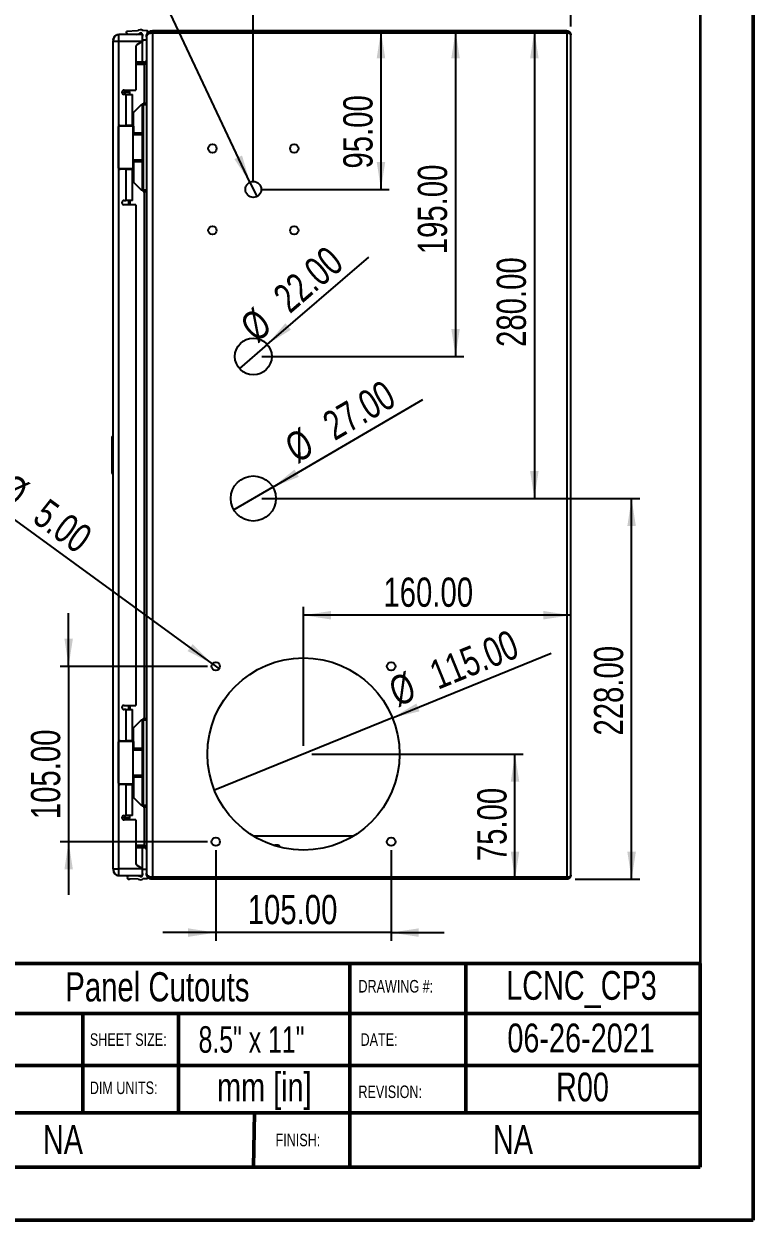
# Model space of a CAD drawing. Header units: millimetres. Extents: x 0 to 279, y 0 to 216.
# Drawn here: x 192.1 to 279.4, y 0 to 143.2 of the extents above; entities that cross this region are included whole.
import ezdxf

# ---------------------------------------------------------------- set-up
doc = ezdxf.new("R2010")
doc.units = ezdxf.units.MM
for name, color, linetype in [('DIM', 1, 'Continuous'), ('PAGE_BORDER', 7, 'Continuous'), ('TITLE_BLOCK_BORDER', 7, 'Continuous'), ('TITLE_BLOCK_TEXT', 8, 'Continuous')]:
    doc.layers.add(name, color=color, linetype=linetype)
doc.styles.add('SLDTEXTSTYLE0', font='TXT', dxfattribs={"width": 0.75})
doc.styles.add('SLDTEXTSTYLE1', font='TXT', dxfattribs={"width": 0.7})
doc.styles.add('SLDTEXTSTYLE2', font='TXT', dxfattribs={"width": 0.666667})
doc.dimstyles.new('SLDDIMSTYLE0', dxfattribs={"dimtxt": 3.5, "dimasz": 3.302, "dimexe": 0, "dimexo": 0.0625, "dimgap": 0.875, "dimtad": 1, "dimlfac": 5, "dimrnd": 1e-09, "dimzin": 4, "dimdsep": 46, "dimtxsty": 'SLDTEXTSTYLE0', "dimsah": 1, "dimcen": 0.09, "dimadec": 0, "dimazin": 1, "dimtfac": 1, "dimtofl": 0, "dimtmove": 0, "dimatfit": 3, "dimfxl": 0, "dimfrac": 2, "dimtolj": 1, "dimtzin": 12, "dimarcsym": 0})
doc.dimstyles.new('SLDDIMSTYLE1', dxfattribs={"dimtxt": 3.5, "dimasz": 3.302, "dimexe": 0, "dimexo": 0.0625, "dimgap": 0.875, "dimtad": 1, "dimlfac": 5, "dimrnd": 1e-09, "dimzin": 4, "dimdsep": 46, "dimtxsty": 'SLDTEXTSTYLE0', "dimsah": 1, "dimcen": 0.09, "dimadec": 0, "dimazin": 1, "dimtfac": 1, "dimtmove": 0, "dimatfit": 0, "dimfxl": 0, "dimfrac": 2, "dimtolj": 1, "dimtzin": 12, "dimarcsym": 0})
doc.dimstyles.new('SLDDIMSTYLE4', dxfattribs={"dimtxt": 3.5, "dimasz": 3.302, "dimexe": 0, "dimexo": 0.0625, "dimgap": 0.875, "dimtad": 1, "dimlfac": 5, "dimrnd": 1e-09, "dimzin": 12, "dimdsep": 46, "dimtxsty": 'SLDTEXTSTYLE0', "dimblk1": 'NONE', "dimsah": 1, "dimcen": 0, "dimadec": 0, "dimazin": 3, "dimtfac": 1, "dimtmove": 0, "dimatfit": 3, "dimldrblk": 'NONE', "dimfxl": 0, "dimfrac": 2, "dimtolj": 1, "dimtzin": 12, "dimarcsym": 0})
doc.dimstyles.new('SLDDIMSTYLE5', dxfattribs={"dimtxt": 3.5, "dimasz": 3.302, "dimexe": 0, "dimexo": 0.0625, "dimgap": 0.875, "dimtad": 1, "dimlfac": 5, "dimrnd": 1e-09, "dimzin": 4, "dimdsep": 46, "dimtxsty": 'SLDTEXTSTYLE0', "dimblk1": 'NONE', "dimsah": 1, "dimcen": 0, "dimadec": 0, "dimazin": 1, "dimtfac": 1, "dimtmove": 0, "dimatfit": 3, "dimldrblk": 'NONE', "dimfxl": 0, "dimfrac": 2, "dimtolj": 1, "dimtzin": 12, "dimarcsym": 0})
doc.dimstyles.new('SLDDIMSTYLE6', dxfattribs={"dimtxt": 3.5, "dimasz": 3.302, "dimexe": 0, "dimexo": 0.0625, "dimgap": 0.875, "dimtad": 1, "dimlfac": 5, "dimrnd": 1e-09, "dimzin": 4, "dimdsep": 46, "dimtxsty": 'SLDTEXTSTYLE0', "dimblk1": 'NONE', "dimsah": 1, "dimcen": 0, "dimadec": 0, "dimazin": 1, "dimtfac": 1, "dimtmove": 0, "dimatfit": 3, "dimldrblk": 'NONE', "dimfxl": 0, "dimfrac": 2, "dimtolj": 1, "dimtzin": 12, "dimarcsym": 0})

# ---------------------------------------------------------------- blocks, each defined once
blk = doc.blocks.new('_D_6')
at = {"layer": 'DIM'}
for p, q in [((219.58, 124.4), (219.58, 157.67)), ((257.58, 142.91), (257.58, 157.67)), ((257.58, 156.67), (219.58, 156.67))]:
    blk.add_line(p, q, dxfattribs=at)
for points in [[(219.58, 156.67), (222.88, 156.16), (222.88, 157.18)], [(257.58, 156.67), (254.28, 157.18), (254.28, 156.16)]]:
    blk.add_solid(points, dxfattribs=at)
at = {"layer": 'DIM', "insert": (229.95, 161.18), "char_height": 3.5, "attachment_point": 1, "style": 'SLDTEXTSTYLE0'}
blk.add_mtext('190.00', dxfattribs=at)
blk = doc.blocks.new('_D_7')
at = {"layer": 'DIM'}
for p, q in [((234.86, 142.4), (234.86, 123.4)), ((220.58, 123.4), (235.86, 123.4))]:
    blk.add_line(p, q, dxfattribs=at)
for points in [[(234.86, 142.4), (234.35, 139.1), (235.37, 139.1)], [(234.86, 123.4), (235.37, 126.7), (234.35, 126.7)]]:
    blk.add_solid(points, dxfattribs=at)
at = {"layer": 'DIM', "insert": (230.35, 125.9), "char_height": 3.5, "attachment_point": 1, "rotation": 90, "style": 'SLDTEXTSTYLE0'}
blk.add_mtext('95.00', dxfattribs=at)
blk = doc.blocks.new('_D_8')
at = {"layer": 'DIM'}
for q in [(204.58, 155.26), (219.99, 122.54)]:
    blk.add_line((219.17, 124.26), q, dxfattribs=at)
blk.add_solid([(219.17, 124.26), (218.23, 127.47), (217.31, 127.03)], dxfattribs=at)
at = {"layer": 'DIM', "char_height": 3.5, "attachment_point": 1, "rotation": 295.2129, "style": 'SLDTEXTSTYLE0'}
for s, insert in [('%%c', (208.65, 157.18)), ('9.53', (210.95, 152.43))]:
    blk.add_mtext(s, dxfattribs=dict(at, insert=insert))
blk = doc.blocks.new('_NONE')
blk = doc.blocks.new('_D_9')
at = {"layer": 'DIM'}
for p, q in [((243.79, 142.4), (243.79, 103.4)), ((220.58, 103.4), (244.79, 103.4))]:
    blk.add_line(p, q, dxfattribs=at)
for points in [[(243.79, 142.4), (243.28, 139.1), (244.29, 139.1)], [(243.79, 103.4), (244.29, 106.7), (243.28, 106.7)]]:
    blk.add_solid(points, dxfattribs=at)
at = {"layer": 'DIM', "insert": (239.27, 115.64), "char_height": 3.5, "attachment_point": 1, "rotation": 90, "style": 'SLDTEXTSTYLE0'}
blk.add_mtext('195.00', dxfattribs=at)
blk = doc.blocks.new('_D_10')
at = {"layer": 'DIM'}
for p, q in [((253.22, 142.4), (253.22, 86.4)), ((220.58, 86.4), (254.22, 86.4))]:
    blk.add_line(p, q, dxfattribs=at)
for points in [[(253.22, 142.4), (252.71, 139.1), (253.73, 139.1)], [(253.22, 86.4), (253.73, 89.7), (252.71, 89.7)]]:
    blk.add_solid(points, dxfattribs=at)
at = {"layer": 'DIM', "insert": (248.71, 104.54), "char_height": 3.5, "attachment_point": 1, "rotation": 90, "style": 'SLDTEXTSTYLE0'}
blk.add_mtext('280.00', dxfattribs=at)
blk = doc.blocks.new('_D_11')
at = {"layer": 'DIM'}
for p, q in [((220.58, 86.4), (265.86, 86.4)), ((264.86, 40.8), (264.86, 86.4)), ((258.09, 40.8), (265.86, 40.8))]:
    blk.add_line(p, q, dxfattribs=at)
for points in [[(264.86, 86.4), (264.35, 83.1), (265.37, 83.1)], [(264.86, 40.8), (265.37, 44.1), (264.35, 44.1)]]:
    blk.add_solid(points, dxfattribs=at)
at = {"layer": 'DIM', "insert": (260.35, 58.01), "char_height": 3.5, "attachment_point": 1, "rotation": 90, "style": 'SLDTEXTSTYLE0'}
blk.add_mtext('228.00', dxfattribs=at)
blk = doc.blocks.new('_D_12')
at = {"layer": 'DIM'}
for p, q in [((225.58, 56.8), (225.58, 73.42)), ((257.58, 72.42), (225.58, 72.42))]:
    blk.add_line(p, q, dxfattribs=at)
for points in [[(225.58, 72.42), (228.88, 71.91), (228.88, 72.93)], [(257.58, 72.42), (254.28, 72.93), (254.28, 71.91)]]:
    blk.add_solid(points, dxfattribs=at)
at = {"layer": 'DIM', "insert": (235.15, 76.93), "char_height": 3.5, "attachment_point": 1, "style": 'SLDTEXTSTYLE0'}
blk.add_mtext('160.00', dxfattribs=at)
blk = doc.blocks.new('_D_13')
at = {"layer": 'DIM'}
for q in [(255.25, 67.88), (214.93, 51.47)]:
    blk.add_line((236.23, 60.14), q, dxfattribs=at)
blk.add_solid([(236.23, 60.14), (239.48, 60.91), (239.1, 61.85)], dxfattribs=at)
at = {"layer": 'DIM', "char_height": 3.5, "attachment_point": 1, "rotation": 22.15, "style": 'SLDTEXTSTYLE0'}
for s, insert in [('115.00', (240.36, 66.72)), ('%%c', (235.49, 64.68))]:
    blk.add_mtext(s, dxfattribs=dict(at, insert=insert))
blk = doc.blocks.new('_D_14')
at = {"layer": 'DIM'}
for p, q in [((226.58, 55.8), (251.9, 55.8)), ((250.9, 40.8), (250.9, 55.8))]:
    blk.add_line(p, q, dxfattribs=at)
for points in [[(250.9, 55.8), (250.4, 52.5), (251.41, 52.5)], [(250.9, 40.8), (251.41, 44.1), (250.4, 44.1)]]:
    blk.add_solid(points, dxfattribs=at)
at = {"layer": 'DIM', "insert": (246.39, 42.97), "char_height": 3.5, "attachment_point": 1, "rotation": 90, "style": 'SLDTEXTSTYLE0'}
blk.add_mtext('75.00', dxfattribs=at)
blk = doc.blocks.new('_D_15')
at = {"layer": 'DIM'}
for q in [(239.88, 98.24), (217.25, 85.04)]:
    blk.add_line((221.91, 87.76), q, dxfattribs=at)
blk.add_solid([(221.91, 87.76), (225.02, 88.99), (224.51, 89.86)], dxfattribs=at)
at = {"layer": 'DIM', "char_height": 3.5, "attachment_point": 1, "rotation": 30.2433, "style": 'SLDTEXTSTYLE0'}
for s, insert in [('27.00', (227.55, 96.28)), ('%%c', (223.02, 93.58))]:
    blk.add_mtext(s, dxfattribs=dict(at, insert=insert))
blk = doc.blocks.new('_D_16')
at = {"layer": 'DIM'}
for q in [(233.4, 115.31), (217.91, 101.97)]:
    blk.add_line((221.25, 104.84), q, dxfattribs=at)
blk.add_solid([(221.25, 104.84), (224.08, 106.61), (223.42, 107.38)], dxfattribs=at)
at = {"layer": 'DIM', "char_height": 3.5, "attachment_point": 1, "rotation": 40.7452, "style": 'SLDTEXTSTYLE0'}
for s, insert in [('22.00', (221.67, 111.1)), ('%%c', (217.71, 107.61))]:
    blk.add_mtext(s, dxfattribs=dict(at, insert=insert))
blk = doc.blocks.new('_D_17')
at = {"layer": 'DIM'}
for p, q in [((197.47, 66.3), (197.47, 72.65)), ((214.08, 66.3), (196.47, 66.3)), ((197.47, 66.3), (197.47, 45.3)), ((214.08, 45.3), (196.47, 45.3)), ((197.47, 45.3), (197.47, 38.95))]:
    blk.add_line(p, q, dxfattribs=at)
for points in [[(197.47, 66.3), (197.98, 69.6), (196.97, 69.6)], [(197.47, 45.3), (196.97, 42), (197.98, 42)]]:
    blk.add_solid(points, dxfattribs=at)
at = {"layer": 'DIM', "insert": (192.96, 48), "char_height": 3.5, "attachment_point": 1, "rotation": 90, "style": 'SLDTEXTSTYLE0'}
blk.add_mtext('105.00', dxfattribs=at)
blk = doc.blocks.new('_D_18')
at = {"layer": 'DIM'}
for q in [(182.11, 90.34), (215.48, 66.01)]:
    blk.add_line((214.68, 66.6), q, dxfattribs=at)
blk.add_solid([(214.68, 66.6), (212.31, 68.95), (211.71, 68.13)], dxfattribs=at)
at = {"layer": 'DIM', "char_height": 3.5, "attachment_point": 1, "rotation": 323.9101}
for s, insert, style in [('4 x', (184.79, 94.02), 'SLDTEXTSTYLE2'), ('%%c', (190.75, 89.61), 'SLDTEXTSTYLE0'), ('5.00', (195.05, 86.54), 'SLDTEXTSTYLE0')]:
    blk.add_mtext(s, dxfattribs=dict(at, insert=insert, style=style))
blk = doc.blocks.new('_D_19')
at = {"layer": 'DIM'}
for p, q in [((215.08, 44.3), (215.08, 33.42)), ((236.08, 44.3), (236.08, 33.42)), ((215.08, 34.42), (208.73, 34.42)), ((236.08, 34.42), (215.08, 34.42)), ((236.08, 34.42), (242.43, 34.42))]:
    blk.add_line(p, q, dxfattribs=at)
for points in [[(215.08, 34.42), (211.78, 34.93), (211.78, 33.91)], [(236.08, 34.42), (239.38, 33.91), (239.38, 34.93)]]:
    blk.add_solid(points, dxfattribs=at)
at = {"layer": 'DIM', "insert": (218.91, 38.93), "char_height": 3.5, "attachment_point": 1, "style": 'SLDTEXTSTYLE0'}
blk.add_mtext('105.00', dxfattribs=at)

msp = doc.modelspace()

# ---------------------------------------------------------------- linework, layer by layer
at = {"color": 7, "linetype": 'Continuous', "lineweight": 50}
for p, q in [((279.4, 0), (279.4, 215.9)), ((0, 0), (279.4, 0))]:
    msp.add_line(p, q, dxfattribs=at)
at = {"color": 7, "linetype": 'Continuous', "lineweight": 25}
for p, q in [((203.499, 141.157), (203.499, 141.9545)), ((206.3184, 141.9545), (203.499, 141.9545)), ((205.6972, 142.3802), (204.3796, 142.3227)), ((204.3863, 142.1704), (204.3796, 142.3227)), ((205.5043, 141.965), (205.2648, 141.9545)), ((206.3184, 141.157), (206.3184, 141.9545)), ((206.3184, 141.9395), (206.326, 141.7659)), ((206.3623, 142.4392), (206.8651, 142.4612)), ((206.8651, 142.4612), (206.8839, 142.0315)), ((207.497, 142.4016), (207.497, 142.1679)), ((257.0879, 142.4016), (207.497, 142.4016)), ((207.497, 142.1679), (257.0879, 142.1679)), ((207.497, 142.132), (207.497, 41.0712)), ((257.0879, 142.132), (207.497, 142.132)), ((257.0879, 142.1679), (257.0879, 142.4016)), ((257.0879, 142.132), (257.0879, 41.0712)), ((257.5807, 41.2943), (257.5807, 141.9088)), ((202.8132, 141.1565), (202.8132, 141.157)), ((202.8132, 42.0467), (202.8132, 141.1565)), ((202.8132, 141.1565), (203.499, 141.1565)), ((203.499, 141.157), (206.3184, 141.157)), ((203.499, 130.999), (203.499, 141.1565)), ((203.499, 141.1565), (206.3184, 141.1565)), ((205.5056, 140.4897), (205.5056, 135.2896)), ((206.3184, 141.1057), (205.6326, 140.7097)), ((206.3184, 141.1565), (206.3184, 141.1057)), ((206.3184, 138.6373), (206.3184, 141.1057)), ((206.7807, 141.288), (206.4133, 141.2719)), ((206.7807, 141.6853), (206.7807, 141.6494)), ((206.7807, 141.6494), (206.7807, 41.5538)), ((206.5521, 138.6373), (205.5056, 138.6373)), ((206.5521, 138.4036), (205.5056, 138.4036)), ((206.5521, 138.3677), (205.5056, 138.3677)), ((206.3184, 138.3677), (206.3184, 138.4036)), ((206.5521, 138.4036), (206.5521, 138.6373)), ((203.9099, 135.1999), (203.8572, 135.0032)), ((203.8572, 135.0032), (203.8572, 134.9738)), ((204.8071, 135.0032), (203.8572, 135.0032)), ((204.1035, 135.2896), (205.5056, 135.2896)), ((204.3321, 134.7816), (204.1035, 134.7816)), ((204.3321, 134.7816), (204.3321, 131.0478)), ((204.3321, 134.7816), (205.0992, 134.7816)), ((204.8071, 135.0032), (204.7304, 135.2896)), ((204.8071, 134.7816), (204.8071, 135.0032)), ((205.0992, 131.0478), (205.0992, 134.7816)), ((206.1604, 133.5116), (205.246, 132.5972)), ((206.3235, 133.5116), (206.1604, 133.5116)), ((206.3235, 130.1588), (206.3235, 133.5116)), ((206.3235, 133.5116), (206.3997, 133.5116)), ((206.3997, 133.7148), (206.7807, 133.7148)), ((206.3997, 133.5116), (206.3997, 133.7148)), ((206.7807, 133.5116), (206.3997, 133.5116)), ((206.3997, 133.5116), (206.3997, 123.3516)), ((205.246, 130.9716), (205.246, 132.5972)), ((203.4584, 125.9678), (203.4584, 130.8954)), ((203.4584, 130.8954), (203.4749, 130.8954)), ((203.4749, 125.9678), (203.4749, 130.8954)), ((205.2034, 130.9716), (203.4801, 130.9716)), ((203.611, 131.0478), (204.3321, 131.0478)), ((203.8572, 131.0478), (203.8572, 130.9716)), ((205.0992, 131.0478), (204.3321, 131.0478)), ((204.8071, 130.9716), (204.8071, 131.0478)), ((205.2034, 125.8916), (205.2034, 130.9716)), ((205.2034, 130.9716), (205.246, 130.9716)), ((205.246, 130.9716), (205.246, 130.1588)), ((206.3235, 130.0826), (205.2034, 130.0826)), ((205.246, 130.0826), (205.246, 130.1588)), ((205.246, 130.1588), (206.3235, 130.1588)), ((206.3235, 130.0826), (206.3235, 130.1588)), ((206.3997, 130.1588), (206.3235, 130.1588)), ((206.3235, 129.9302), (206.3235, 130.0826)), ((206.3235, 129.9302), (206.3997, 129.9302)), ((206.3235, 126.933), (206.3235, 129.9302)), ((205.2034, 126.7806), (206.3235, 126.7806)), ((205.246, 126.7044), (205.246, 126.7806)), ((206.3235, 126.7044), (205.246, 126.7044)), ((205.246, 126.7044), (205.246, 125.8916)), ((206.3235, 126.933), (206.3997, 126.933)), ((206.3235, 126.7806), (206.3235, 126.933)), ((206.3235, 126.7044), (206.3235, 126.7806)), ((206.3235, 123.3516), (206.3235, 126.7044)), ((206.3235, 126.7044), (206.3997, 126.7044)), ((203.4749, 125.9678), (203.4584, 125.9678)), ((203.4609, 125.8916), (205.2034, 125.8916)), ((203.499, 57.339), (203.499, 125.8641)), ((204.3321, 125.8154), (203.611, 125.8154)), ((203.8572, 125.8916), (203.8572, 125.8154)), ((204.3321, 125.8154), (204.3321, 122.0816)), ((204.3321, 125.8154), (205.0992, 125.8154)), ((204.8071, 125.8154), (204.8071, 125.8916)), ((205.0992, 122.0816), (205.0992, 125.8154)), ((205.246, 125.8916), (205.2034, 125.8916)), ((205.246, 125.8916), (205.246, 124.266)), ((205.246, 124.266), (206.1604, 123.3516)), ((206.1604, 123.3516), (206.3235, 123.3516)), ((206.3997, 123.3516), (206.3235, 123.3516)), ((206.3997, 123.3516), (206.7807, 123.3516)), ((206.3997, 123.1484), (206.3997, 123.3516)), ((204.1035, 122.0816), (204.3321, 122.0816)), ((205.0992, 122.0816), (204.3321, 122.0816)), ((204.6894, 121.5736), (204.6894, 122.0816)), ((204.7131, 121.5736), (204.7131, 122.0816)), ((204.8038, 122.0816), (204.8038, 121.5736)), ((206.3997, 123.1484), (206.7807, 123.1484)), ((205.5056, 121.5736), (204.1035, 121.5736)), ((205.5056, 121.5736), (205.5056, 61.6296)), ((202.6659, 93.8241), (202.6405, 93.7987)), ((202.6405, 93.7987), (202.6405, 91.6016)), ((202.8132, 93.8241), (202.6659, 93.8241)), ((202.6659, 93.8241), (202.6659, 91.6016)), ((202.6405, 91.6016), (202.6405, 89.4045)), ((202.6659, 91.6016), (202.6659, 89.3791)), ((202.6405, 89.4045), (202.6659, 89.3791)), ((202.6659, 89.3791), (202.8132, 89.3791)), ((204.1035, 61.6296), (205.5056, 61.6296)), ((204.6894, 61.1216), (204.6894, 61.6296)), ((204.7131, 61.1216), (204.7131, 61.6296)), ((204.8038, 61.6296), (204.8038, 61.1216)), ((204.3321, 61.1216), (204.1035, 61.1216)), ((204.3321, 61.1216), (204.3321, 57.3878)), ((204.3321, 61.1216), (205.0992, 61.1216)), ((205.0992, 57.3878), (205.0992, 61.1216)), ((206.1604, 59.8516), (205.246, 58.9372)), ((205.246, 57.3116), (205.246, 58.9372)), ((206.3235, 59.8516), (206.1604, 59.8516)), ((206.3235, 56.4988), (206.3235, 59.8516)), ((206.3235, 59.8516), (206.3997, 59.8516)), ((206.3997, 60.0548), (206.7807, 60.0548)), ((206.3997, 59.8516), (206.3997, 60.0548)), ((206.7807, 59.8516), (206.3997, 59.8516)), ((206.3997, 59.8516), (206.3997, 49.6916)), ((205.2034, 57.3116), (203.4801, 57.3116)), ((203.611, 57.3878), (204.3321, 57.3878)), ((203.8572, 57.3878), (203.8572, 57.3116)), ((205.0992, 57.3878), (204.3321, 57.3878)), ((204.8071, 57.3116), (204.8071, 57.3878)), ((205.2034, 52.2316), (205.2034, 57.3116)), ((205.2034, 57.3116), (205.246, 57.3116)), ((205.246, 57.3116), (205.246, 56.4988)), ((203.4584, 52.3078), (203.4584, 57.2354)), ((203.4584, 57.2354), (203.4749, 57.2354)), ((203.4749, 52.3078), (203.4749, 57.2354)), ((206.3235, 56.4226), (205.2034, 56.4226)), ((205.246, 56.4226), (205.246, 56.4988)), ((205.246, 56.4988), (206.3235, 56.4988)), ((206.3997, 56.4988), (206.3235, 56.4988)), ((206.3235, 56.4226), (206.3235, 56.4988)), ((206.3235, 56.2702), (206.3235, 56.4226)), ((206.3235, 56.2702), (206.3997, 56.2702)), ((206.3235, 53.273), (206.3235, 56.2702)), ((205.2034, 53.1206), (206.3235, 53.1206)), ((205.246, 53.0444), (205.246, 53.1206)), ((206.3235, 53.0444), (205.246, 53.0444)), ((205.246, 53.0444), (205.246, 52.2316)), ((206.3235, 53.273), (206.3997, 53.273)), ((206.3235, 53.1206), (206.3235, 53.273)), ((206.3235, 53.0444), (206.3235, 53.1206)), ((206.3235, 49.6916), (206.3235, 53.0444)), ((206.3235, 53.0444), (206.3997, 53.0444)), ((203.4749, 52.3078), (203.4584, 52.3078)), ((203.4609, 52.2316), (205.2034, 52.2316)), ((203.499, 42.0467), (203.499, 52.2041)), ((204.3321, 52.1554), (203.611, 52.1554)), ((203.8572, 52.2316), (203.8572, 52.1554)), ((204.3321, 52.1554), (204.3321, 48.4216)), ((204.3321, 52.1554), (205.0992, 52.1554)), ((204.8071, 52.1554), (204.8071, 52.2316)), ((205.0992, 48.4216), (205.0992, 52.1554)), ((205.246, 52.2316), (205.2034, 52.2316)), ((205.246, 52.2316), (205.246, 50.606)), ((205.246, 50.606), (206.1604, 49.6916)), ((206.1604, 49.6916), (206.3235, 49.6916)), ((206.3997, 49.6916), (206.3235, 49.6916)), ((206.3997, 49.6916), (206.7807, 49.6916)), ((206.3997, 49.4884), (206.3997, 49.6916)), ((206.3997, 49.4884), (206.7807, 49.4884)), ((203.8572, 48.2293), (203.8572, 48.1999)), ((203.8572, 48.1999), (203.9099, 48.0032)), ((203.8572, 48.1999), (204.8071, 48.1999)), ((204.1035, 48.4216), (204.3321, 48.4216)), ((205.5056, 47.9136), (204.1035, 47.9136)), ((205.0992, 48.4216), (204.3321, 48.4216)), ((204.7304, 47.9136), (204.8071, 48.1999)), ((204.8071, 48.1999), (204.8071, 48.4216)), ((205.5056, 47.9136), (205.5056, 42.7134)), ((219.5632, 46.0016), (231.5982, 46.0016)), ((206.5521, 44.8354), (205.5056, 44.8354)), ((205.5056, 44.7995), (206.5521, 44.7995)), ((206.5521, 44.5658), (205.5056, 44.5658)), ((206.3184, 44.7995), (206.3184, 44.8354)), ((206.3184, 42.0975), (206.3184, 44.5658)), ((206.5521, 44.7995), (206.5521, 44.5658)), ((202.8132, 42.0467), (203.499, 42.0467)), ((202.8132, 42.0462), (202.8132, 42.0467)), ((206.3184, 42.0467), (203.499, 42.0467)), ((203.499, 41.2486), (203.499, 42.0462)), ((206.3184, 42.0462), (203.499, 42.0462)), ((205.6326, 42.4934), (206.3184, 42.0975)), ((206.3184, 42.0975), (206.3184, 42.0467)), ((206.3184, 41.2486), (206.3184, 42.0462)), ((206.3184, 42.0315), (206.3623, 42.0127)), ((206.3623, 42.0127), (206.7807, 42.031)), ((206.7807, 41.5538), (206.7807, 41.5178)), ((203.499, 41.2486), (206.3184, 41.2486)), ((205.798, 40.8185), (204.8113, 40.8616)), ((205.2648, 41.2486), (205.8157, 41.2245)), ((206.3184, 41.513), (206.326, 41.3394)), ((206.9161, 40.8674), (206.4133, 40.8454)), ((206.9052, 41.1181), (206.9161, 40.8674)), ((257.0879, 41.0712), (207.497, 41.0712)), ((207.497, 41.0352), (207.497, 40.8016)), ((257.0879, 41.0352), (207.497, 41.0352)), ((257.0879, 40.8016), (207.497, 40.8016)), ((257.0879, 41.0352), (257.0879, 40.8016))]:
    msp.add_line(p, q, dxfattribs=at)
at = {"color": 8, "linetype": 'Continuous', "lineweight": 25}
for p, q in [((206.5521, 133.7148), (206.5521, 138.3677)), ((205.246, 130.1588), (205.2034, 130.1588)), ((206.3235, 129.9302), (205.2034, 129.9302)), ((205.2034, 126.933), (206.3235, 126.933)), ((205.2034, 126.7044), (205.246, 126.7044)), ((206.5521, 60.0548), (206.5521, 123.1484)), ((205.246, 56.4988), (205.2034, 56.4988)), ((206.3235, 56.2702), (205.2034, 56.2702)), ((205.2034, 53.273), (206.3235, 53.273)), ((205.2034, 53.0444), (205.246, 53.0444)), ((206.5521, 44.8354), (206.5521, 49.4884))]:
    msp.add_line(p, q, dxfattribs=at)
at = {"color": 7, "linetype": 'Continuous', "lineweight": 25, "flags": 128}
for points in [[(206.3184, 141.7014), (206.3217, 141.7147), (206.326, 141.7659)], [(206.4133, 141.2719), (206.3419, 141.2358), (206.3184, 141.2262)], [(206.3184, 41.2748), (206.3217, 41.2881), (206.326, 41.3394)]]:
    msp.add_lwpolyline(points, dxfattribs=at)
at = {"color": 7, "linetype": 'Continuous', "lineweight": 25}
for centre, radius in [((214.6807, 128.3016), 0.5), ((224.4807, 128.3016), 0.5), ((219.5807, 123.4016), 0.9525), ((214.6807, 118.5016), 0.5), ((224.4807, 118.5016), 0.5), ((219.5807, 103.4016), 2.2), ((219.5807, 86.4016), 2.7), ((225.5807, 55.8016), 11.5), ((215.0807, 66.3016), 0.5), ((236.0807, 66.3016), 0.5), ((215.0807, 45.3016), 0.5), ((236.0807, 45.3016), 0.5)]:
    msp.add_circle(centre, radius, dxfattribs=at)
for centre, radius, start, end in [((203.499, 141.2687), 0.6858, 90, 180), ((204.64, 142.1815), 0.254, 182.5, 243.323702), ((205.4532, 143.1356), 1.1718, 272.5, 298.791674), ((206.0801, 141.8421), 0.6604, 64.704228, 125.43826), ((206.1154, 141.9306), 0.2032, 6.74892, 118.791674), ((205.7596, 140.4897), 0.254, 120, 180), ((204.1035, 135.0356), 0.254, 90, 270), ((206.3235, 130.1588), 0.0762, 270, 0), ((206.3235, 126.7044), 0.0762, 0, 90), ((204.1035, 121.8276), 0.254, 90, 270), ((204.1035, 61.3756), 0.254, 90, 270), ((206.3235, 56.4988), 0.0762, 270, 0), ((206.3235, 53.0444), 0.0762, 0, 90), ((204.1035, 48.1676), 0.254, 90, 270), ((222.3807, 44.4016), 0.505, 27.642294, 120.998658), ((203.499, 41.9344), 0.6858, 180, 270), ((205.7596, 42.7134), 0.254, 180, 240), ((204.7323, 41.0086), 0.263, 114.140943, 178.624818), ((204.6726, 41.0101), 0.2032, 178.624818, 313.067284), ((206.0801, 41.4156), 0.6604, 244.704228, 300.295772), ((205.744, 40.665), 0.5641, 58.22691, 82.696816), ((206.123, 41.3305), 0.2032, 246.208326, 336.226319)]:
    msp.add_arc(centre, radius, start, end, dxfattribs=at)
at = {"color": 8, "linetype": 'Continuous', "lineweight": 25}
for centre, start, end in [((205.2472, 130.1396), 219.796156, 268.765627), ((205.2472, 126.7235), 91.244122, 140.194096), ((205.2472, 56.4796), 219.805904, 268.755878), ((205.2472, 53.0635), 91.234373, 140.203844)]:
    msp.add_arc(centre, 0.0571, start, end, dxfattribs=at)
at = {"color": 7, "linetype": 'Continuous', "lineweight": 25}
for centre, start_param, end_param in [((203.611, 130.8954), 4.71238898, 5.53560096), ((203.6276, 130.8954), 4.71238898, 5.71332307), ((203.6276, 125.9678), 0.56986224, 1.57079633), ((203.611, 125.9678), 0.74758435, 1.57079633), ((203.611, 57.2354), 4.71238898, 5.53560096), ((203.6276, 57.2354), 4.71238898, 5.71332307), ((203.6276, 52.3078), 0.56986224, 1.57079633), ((203.611, 52.3078), 0.74758435, 1.57079633)]:
    msp.add_ellipse(centre, major_axis=(-0.1527, 0), ratio=0.99824263, start_param=start_param, end_param=end_param, dxfattribs=at)
for points, knots in [([(202.8132, 141.2687), (202.816, 141.3147), (202.8234, 141.4375), (202.8998, 141.6276), (203.0514, 141.8047), (203.2585, 141.9295), (203.4174, 141.946), (203.499, 141.9545)], [0, 0, 0, 0, 0.12854858, 0.3432692, 0.55798968, 0.77270473, 1, 1, 1, 1]), ([(206.7807, 141.6853), (206.7807, 141.745), (206.7883, 141.8046), (206.8172, 141.9186), (206.8385, 141.9728), (206.8914, 142.0719), (206.9229, 142.1168), (206.9917, 142.1957), (207.029, 142.2297), (207.1436, 142.3156), (207.2231, 142.3515), (207.3698, 142.3943), (207.4373, 142.4016), (207.497, 142.4016)], [0, 0, 0, 0, 0.125, 0.125, 0.25, 0.25, 0.375, 0.375, 0.5, 0.5, 0.75, 0.75, 1, 1, 1, 1]), ([(207.497, 142.132), (207.4632, 142.131), (207.3613, 142.128), (207.1961, 142.094), (207.0211, 142.0192), (206.8784, 141.9075), (206.7942, 141.7784), (206.7847, 141.6879), (206.7807, 141.6494)], [0, 0, 0, 0, 0.08162035, 0.24654308, 0.41600097, 0.6082762, 0.83344886, 1, 1, 1, 1]), ([(207.2584, 142.1003), (207.268, 142.1072), (207.3078, 142.1359), (207.3926, 142.1612), (207.4662, 142.1659), (207.497, 142.1679)], [0, 0, 0, 0, 0.15545725, 0.64738049, 1, 1, 1, 1]), ([(257.0879, 142.4016), (257.129, 142.4016), (257.1755, 142.3966), (257.2764, 142.3671), (257.331, 142.3424), (257.4362, 142.2636), (257.4864, 142.2089), (257.5409, 142.1066), (257.5556, 142.0693), (257.5755, 141.9909), (257.5807, 141.9499), (257.5807, 141.9088)], [0, 0, 0, 0, 0.25, 0.25, 0.5, 0.5, 0.75, 0.75, 0.875, 0.875, 1, 1, 1, 1]), ([(257.0879, 142.1679), (257.0998, 142.1674), (257.1346, 142.1659), (257.189, 142.1509), (257.2227, 142.129), (257.2388, 142.1184)], [0, 0, 0, 0, 0.21117507, 0.62158921, 1, 1, 1, 1]), ([(257.5807, 141.9088), (257.5807, 141.9274), (257.5755, 141.946), (257.5556, 141.9815), (257.5409, 141.9984), (257.4864, 142.0447), (257.4362, 142.0695), (257.331, 142.1052), (257.2764, 142.1164), (257.1755, 142.1297), (257.129, 142.132), (257.0879, 142.132)], [0, 0, 0, 0, 0.125, 0.125, 0.25, 0.25, 0.5, 0.5, 0.75, 0.75, 1, 1, 1, 1]), ([(202.8132, 141.2687), (202.8132, 141.2672), (202.8132, 141.2649), (202.8132, 141.251), (202.8132, 141.2365), (202.8132, 141.2187), (202.8132, 141.1927), (202.8132, 141.171), (202.8132, 141.157)], [0, 0, 0, 0, 0.2394465, 0.37002232, 0.49999661, 0.6305956, 0.7605535, 1, 1, 1, 1]), ([(206.5521, 138.6373), (206.5712, 138.6373), (206.5927, 138.6396), (206.6395, 138.6533), (206.6649, 138.6647), (206.7136, 138.7013), (206.7369, 138.7267), (206.7707, 138.7899), (206.7807, 138.8278), (206.7807, 138.8659)], [0, 0, 0, 0, 0.25, 0.25, 0.5, 0.5, 0.75, 0.75, 1, 1, 1, 1]), ([(206.7807, 138.83), (206.7807, 138.7529), (206.7707, 138.6764), (206.7369, 138.5484), (206.7136, 138.4971), (206.6649, 138.4232), (206.6395, 138.4), (206.5927, 138.3724), (206.5712, 138.3677), (206.5521, 138.3677)], [0, 0, 0, 0, 0.25, 0.25, 0.5, 0.5, 0.75, 0.75, 1, 1, 1, 1]), ([(206.648, 138.4147), (206.6452, 138.4138), (206.6158, 138.4037), (206.5823, 138.4037), (206.5521, 138.4036)], [0, 0, 0, 0, 0.09649971, 1, 1, 1, 1]), ([(203.4584, 130.8954), (203.4601, 130.9125), (203.4634, 130.9467), (203.4828, 130.9807), (203.4966, 130.9962), (203.499, 130.999)], [0, 0, 0, 0, 0.45084156, 0.9016659, 1, 1, 1, 1]), ([(203.499, 130.9776), (203.491, 130.9623), (203.4774, 130.9363), (203.4756, 130.9073), (203.4749, 130.8954)], [0, 0, 0, 0, 0.59033435, 1, 1, 1, 1]), ([(203.499, 125.8641), (203.4886, 125.8778), (203.4679, 125.9051), (203.459, 125.9432), (203.4585, 125.964), (203.4584, 125.9678)], [0, 0, 0, 0, 0.44984219, 0.89961351, 1, 1, 1, 1]), ([(203.4749, 125.9678), (203.4764, 125.9505), (203.4789, 125.9214), (203.4932, 125.8959), (203.499, 125.8855)], [0, 0, 0, 0, 0.590378052, 1, 1, 1, 1]), ([(203.4584, 57.2354), (203.4601, 57.2525), (203.4634, 57.2867), (203.4828, 57.3207), (203.4966, 57.3362), (203.499, 57.339)], [0, 0, 0, 0, 0.45082734, 0.90166335, 1, 1, 1, 1]), ([(203.499, 57.3176), (203.491, 57.3023), (203.4774, 57.2763), (203.4756, 57.2473), (203.4749, 57.2354)], [0, 0, 0, 0, 0.59035454, 1, 1, 1, 1]), ([(203.499, 52.2041), (203.4886, 52.2178), (203.4679, 52.2451), (203.459, 52.2832), (203.4585, 52.304), (203.4584, 52.3078)], [0, 0, 0, 0, 0.44983038, 0.8995899, 1, 1, 1, 1]), ([(203.4749, 52.3078), (203.4764, 52.2905), (203.4789, 52.2614), (203.4932, 52.2359), (203.499, 52.2255)], [0, 0, 0, 0, 0.59039196, 1, 1, 1, 1]), ([(206.5521, 44.8354), (206.5712, 44.8354), (206.5927, 44.8308), (206.6395, 44.8031), (206.6649, 44.78), (206.7136, 44.706), (206.7369, 44.6547), (206.7707, 44.5267), (206.7807, 44.4502), (206.7807, 44.3732)], [0, 0, 0, 0, 0.25, 0.25, 0.5, 0.5, 0.75, 0.75, 1, 1, 1, 1]), ([(206.5521, 44.7995), (206.5707, 44.7993), (206.6051, 44.7988), (206.637, 44.7897), (206.6517, 44.7855)], [0, 0, 0, 0, 0.53871755, 1, 1, 1, 1]), ([(206.7807, 44.3372), (206.7807, 44.3753), (206.7707, 44.4132), (206.7369, 44.4765), (206.7136, 44.5018), (206.6649, 44.5384), (206.6395, 44.5499), (206.5927, 44.5635), (206.5712, 44.5658), (206.5521, 44.5658)], [0, 0, 0, 0, 0.25, 0.25, 0.5, 0.5, 0.75, 0.75, 1, 1, 1, 1]), ([(202.8132, 42.0462), (202.8132, 42.0321), (202.8132, 42.0104), (202.8132, 41.9843), (202.8132, 41.9666), (202.8132, 41.9521), (202.8132, 41.9382), (202.8132, 41.9359), (202.8132, 41.9344)], [0, 0, 0, 0, 0.239446739, 0.370030532, 0.500004954, 0.630580103, 0.760553261, 1, 1, 1, 1]), ([(202.8132, 41.9344), (202.816, 41.8884), (202.8234, 41.7656), (202.8998, 41.5755), (203.0514, 41.3984), (203.2585, 41.2736), (203.4174, 41.2571), (203.499, 41.2486)], [0, 0, 0, 0, 0.12854858, 0.3432692, 0.55798968, 0.77270473, 1, 1, 1, 1]), ([(206.7807, 41.5538), (206.7917, 41.4891), (206.8136, 41.3605), (206.9766, 41.2065), (207.1901, 41.1086), (207.3688, 41.0739), (207.4727, 41.0717), (207.497, 41.0712)], [0, 0, 0, 0, 0.2791987, 0.55594166, 0.74806193, 0.94114863, 1, 1, 1, 1]), ([(207.497, 40.8016), (207.4373, 40.8016), (207.3698, 40.8088), (207.2231, 40.8516), (207.1436, 40.8875), (207.029, 40.9735), (206.9917, 41.0074), (206.9229, 41.0863), (206.8914, 41.1312), (206.8385, 41.2303), (206.8172, 41.2846), (206.7883, 41.3985), (206.7807, 41.4581), (206.7807, 41.5178)], [0, 0, 0, 0, 0.25, 0.25, 0.5, 0.5, 0.625, 0.625, 0.75, 0.75, 0.875, 0.875, 1, 1, 1, 1]), ([(207.497, 41.0352), (207.4759, 41.0362), (207.4145, 41.0388), (207.3292, 41.0592), (207.2804, 41.0903), (207.2618, 41.1022)], [0, 0, 0, 0, 0.244359194, 0.711698925, 1, 1, 1, 1]), ([(257.0879, 41.0712), (257.129, 41.0712), (257.1755, 41.0734), (257.2764, 41.0868), (257.331, 41.0979), (257.4362, 41.1336), (257.4864, 41.1584), (257.5409, 41.2047), (257.5556, 41.2216), (257.5755, 41.2571), (257.5807, 41.2757), (257.5807, 41.2943)], [0, 0, 0, 0, 0.25, 0.25, 0.5, 0.5, 0.75, 0.75, 0.875, 0.875, 1, 1, 1, 1]), ([(257.5807, 41.2943), (257.5807, 41.2533), (257.5755, 41.2122), (257.5556, 41.1338), (257.5409, 41.0965), (257.4864, 40.9942), (257.4362, 40.9395), (257.331, 40.8607), (257.2764, 40.836), (257.1755, 40.8066), (257.129, 40.8016), (257.0879, 40.8016)], [0, 0, 0, 0, 0.125, 0.125, 0.25, 0.25, 0.5, 0.5, 0.75, 0.75, 1, 1, 1, 1]), ([(257.2343, 41.084), (257.2271, 41.078), (257.2031, 41.058), (257.16, 41.044), (257.1172, 41.0362), (257.0978, 41.0356), (257.0879, 41.0352)], [0, 0, 0, 0, 0.19581344, 0.64629472, 0.82128015, 1, 1, 1, 1])]:
    msp.add_open_spline(points, degree=3, knots=knots, dxfattribs=at)
at = {"layer": 'PAGE_BORDER', "lineweight": 35}
for p in [(273.05, 209.55), (6.35, 6.35)]:
    msp.add_line(p, (273.05, 6.35), dxfattribs=at)
at = {"layer": 'TITLE_BLOCK_BORDER', "lineweight": 50}
for p, q in [((273.05, 30.7079), (166.1797, 30.7079)), ((231.1258, 30.7079), (231.1258, 6.35)), ((245.0295, 30.7079), (245.0295, 12.839)), ((273.05, 30.7079), (273.05, 6.35)), ((273.05, 24.7327), (166.1797, 24.7327)), ((199.1605, 24.7327), (199.1605, 12.839)), ((210.638, 24.7327), (210.638, 12.839)), ((273.05, 18.5181), (166.1797, 18.5181)), ((166.3596, 12.839), (273.05, 12.839)), ((219.7048, 12.839), (219.6149, 6.35)), ((166.1797, 6.35), (273.05, 6.35))]:
    msp.add_line(p, q, dxfattribs=at)

# ---------------------------------------------------------------- texts
at = {"layer": 'TITLE_BLOCK_TEXT'}
for s, insert, char_height, attachment_point, style in [('Panel Cutouts', (208.0947, 29.6787), 3.5, 2, 'SLDTEXTSTYLE0'), ('DRAWING #:', (232.1641, 28.7457), 1.5, 1, 'SLDTEXTSTYLE0'), ('LCNC_CP3', (258.8619, 29.8153), 3.43958, 2, 'SLDTEXTSTYLE0'), ('8.5" x 11"', (213.0235, 23.2125), 3.175, 1, 'SLDTEXTSTYLE1'), ('06-26-2021', (258.8114, 23.5283), 3.43958, 2, 'SLDTEXTSTYLE0'), ('SHEET SIZE:', (200.0126, 22.3605), 1.5, 1, 'SLDTEXTSTYLE0'), ('DATE:', (232.4175, 22.3605), 1.5, 1, 'SLDTEXTSTYLE0'), ('mm [in]', (220.8998, 17.6551), 3.43958, 2, 'SLDTEXTSTYLE0'), ('R00', (258.9885, 17.6551), 3.43958, 2, 'SLDTEXTSTYLE0'), ('DIM UNITS:', (200.0083, 16.5911), 1.5, 1, 'SLDTEXTSTYLE0'), ('REVISION:', (232.1641, 16.1111), 1.5, 1, 'SLDTEXTSTYLE0'), ('NA', (196.79, 11.3647), 3.43958, 2, 'SLDTEXTSTYLE0'), ('FINISH:', (222.2447, 10.3416), 1.5, 1, 'SLDTEXTSTYLE0'), ('NA', (250.6597, 11.3647), 3.43958, 2, 'SLDTEXTSTYLE0')]:
    msp.add_mtext(s, dxfattribs=dict(at, insert=insert, char_height=char_height, attachment_point=attachment_point, style=style))

# ---------------------------------------------------------------- dimensions: what is measured, and where the dimension line sits
at = {"layer": 'DIM'}
for base, p1, p2, dimstyle, picture, middle in [((219.5807, 156.6677), (257.5807, 141.9088), (219.5807, 123.4016), 'SLDDIMSTYLE0', '_D_6', (237.0666, 156.6677)), ((225.5807, 72.422), (257.5807, 41.2943), (225.5807, 55.8016), 'SLDDIMSTYLE0', '_D_12', (242.2569, 72.422)), ((215.0807, 34.418), (236.0807, 45.3016), (215.0807, 45.3016), 'SLDDIMSTYLE1', '_D_19', (226.0235, 34.418))]:
    dim = msp.add_linear_dim(base=base, p1=p1, p2=p2, dimstyle=dimstyle, dxfattribs=at)
    dim.commit()
    dim.dimension.update_dxf_attribs({"geometry": picture, "text_midpoint": middle, "dimtype": 160})
for p1, p2, dimstyle, picture, middle in [((219.9865, 122.5398), (219.175, 124.2633), 'SLDDIMSTYLE4', '_D_8', (207.5722, 148.9061)), ((217.9139, 101.9656), (221.2475, 104.8375), 'SLDDIMSTYLE5', '_D_16', (227.2743, 110.0297)), ((217.2482, 85.0416), (221.9132, 87.7615), 'SLDDIMSTYLE5', '_D_15', (232.7939, 94.1052)), ((214.9294, 51.4657), (236.232, 60.1374), 'SLDDIMSTYLE5', '_D_13', (246.3758, 64.2667))]:
    dim = msp.add_diameter_dim_2p(p1=p1, p2=p2, dimstyle=dimstyle, dxfattribs=at)
    dim.commit()
    dim.dimension.update_dxf_attribs({"geometry": picture, "text_midpoint": middle, "dimtype": 163})
for base, p1, p2, dimstyle, picture, middle in [((234.8602, 123.4016), (257.0879, 142.4016), (219.5807, 123.4016), 'SLDDIMSTYLE0', '_D_7', (234.8602, 131.7154)), ((243.7863, 103.4016), (257.0879, 142.4016), (219.5807, 103.4016), 'SLDDIMSTYLE0', '_D_9', (243.7863, 122.7488)), ((253.217, 86.4016), (257.0879, 142.4016), (219.5807, 86.4016), 'SLDDIMSTYLE0', '_D_10', (253.217, 111.6508)), ((264.8612, 86.4016), (257.0879, 40.8016), (219.5807, 86.4016), 'SLDDIMSTYLE0', '_D_11', (264.8612, 65.12)), ((197.4737, 45.3016), (215.0807, 66.3016), (215.0807, 45.3016), 'SLDDIMSTYLE1', '_D_17', (197.4737, 55.1115)), ((250.9035, 55.8016), (257.0879, 40.8016), (225.5807, 55.8016), 'SLDDIMSTYLE0', '_D_14', (250.9035, 48.7855))]:
    dim = msp.add_linear_dim(base=base, p1=p1, p2=p2, angle=90, dimstyle=dimstyle, dxfattribs=at)
    dim.commit()
    dim.dimension.update_dxf_attribs({"geometry": picture, "text_midpoint": middle, "dimtype": 160})
dim = msp.add_diameter_dim_2p(p1=(215.4847, 66.007), p2=(214.6767, 66.5961), text='4 x <>', dimstyle='SLDDIMSTYLE6', dxfattribs=at)
dim.commit()
dim.dimension.update_dxf_attribs({"geometry": '_D_18', "text_midpoint": (190.788, 84.0096), "dimtype": 163})

doc.saveas('drawing.dxf')
